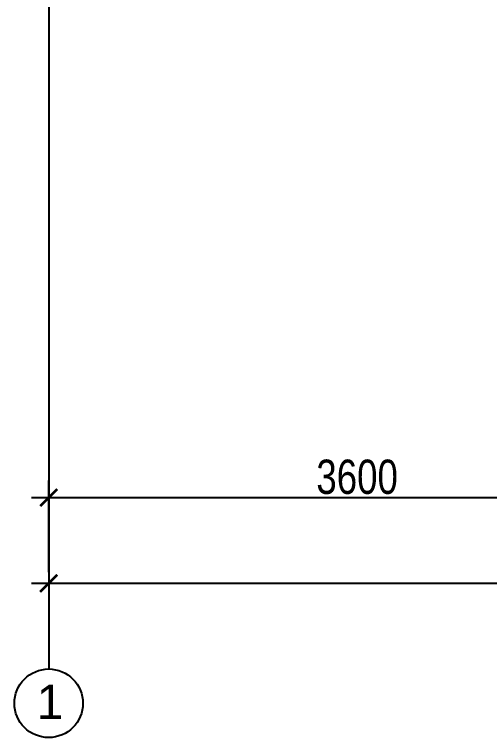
# Model space of a CAD drawing. Header units: millimetres. Extents: x 11159 to 50121, y 18346 to 37577.
# Drawn here: x 34195 to 36968, y 18346 to 22565 of the extents above; entities that cross this region are included whole.
import ezdxf

# ---------------------------------------------------------------- set-up
doc = ezdxf.new("R2010")
doc.units = ezdxf.units.MM
doc.layers.add('axis', color=40, linetype='Continuous')
doc.layers.add('dim', color=7, linetype='Continuous')
doc.styles.add('KOTE', font='romrust.shx', dxfattribs={"width": 0.8})
doc.styles.get("Standard").update_dxf_attribs({"font": 'arial.ttf'})
doc.dimstyles.new('ayala 50', dxfattribs={"dimscale": 50, "dimtxt": 2.5, "dimasz": 1, "dimexe": 1, "dimexo": 2, "dimgap": 1, "dimtad": 1, "dimdec": 0, "dimzin": 9, "dimdsep": 46, "dimtxsty": 'KOTE', "dimblk": 'ARCHTICK', "dimcen": 0, "dimdle": 1, "dimclrd": 4, "dimclre": 4, "dimclrt": 3, "dimadec": 0, "dimazin": 0, "dimtfac": 0.6666666666666667, "dimtdec": 0, "dimtix": 1, "dimtmove": 2, "dimatfit": 0, "dimfxl": 1, "dimtvp": 1, "dimtolj": 1, "dimarcsym": 0})

# ---------------------------------------------------------------- blocks, each defined once
blk = doc.blocks.new('_ArchTick')
at = {"color": 0, "linetype": 'ByBlock', "const_width": 0.15}
blk.add_lwpolyline([(-0.5, -0.5), (0.5, 0.5)], dxfattribs=at)
blk = doc.blocks.new('*D62')
at = {"layer": 'Defpoints', "color": 0, "transparency": 16777216}
for p in [(37994.9003107828, 19746.37710312664), (37994.9003107828, 19746.37710312664), (34394.9003107828, 19211.68451053404)]:
    blk.add_point(p, dxfattribs=at)
at = {"layer": 'dim', "color": 4, "lineweight": -2, "transparency": 16777216}
for p, q in [((34394.9003107828, 19311.68451053404), (34394.9003107828, 19846.37710312664)), ((34294.9003107828, 19746.37710312664), (38094.9003107828, 19746.37710312664))]:
    blk.add_line(p, q, dxfattribs=at)
at = {"layer": 'dim', "color": 4, "lineweight": -2, "transparency": 16777216, "xscale": 100, "yscale": 100, "zscale": 100, "rotation": 180}
blk.add_blockref('_ArchTick', (34394.9003107828, 19746.37710312664), dxfattribs=at)
at = {"layer": 'dim', "color": 4, "lineweight": -2, "transparency": 16777216, "xscale": 100, "yscale": 100, "zscale": 100}
blk.add_blockref('_ArchTick', (37994.9003107828, 19746.37710312664), dxfattribs=at)
at = {"layer": 'dim', "color": 3, "transparency": 16777216, "insert": (36194.9003107828, 19866.37710312664), "char_height": 200, "attachment_point": 5, "style": 'KOTE'}
blk.add_mtext('\\A1;3600', dxfattribs=at)
blk = doc.blocks.new('*D53')
at = {"layer": 'Defpoints', "color": 0, "transparency": 16777216}
for p in [(49394.9003107828, 26556.37710312664), (34394.9003107828, 23556.37710312664), (49394.9003107828, 19246.37710312664)]:
    blk.add_point(p, dxfattribs=at)
at = {"layer": 'dim', "color": 4, "lineweight": -2, "transparency": 16777216}
for p, q in [((49394.9003107828, 26456.37710312664), (49394.9003107828, 19146.37710312664)), ((34394.9003107828, 23456.37710312664), (34394.9003107828, 19146.37710312664)), ((34294.9003107828, 19246.37710312664), (49494.9003107828, 19246.37710312664))]:
    blk.add_line(p, q, dxfattribs=at)
at = {"layer": 'dim', "color": 4, "lineweight": -2, "transparency": 16777216, "xscale": 100, "yscale": 100, "zscale": 100, "rotation": 180}
blk.add_blockref('_ArchTick', (34394.9003107828, 19246.37710312664), dxfattribs=at)
at = {"layer": 'dim', "color": 4, "lineweight": -2, "transparency": 16777216, "xscale": 100, "yscale": 100, "zscale": 100}
blk.add_blockref('_ArchTick', (49394.9003107828, 19246.37710312664), dxfattribs=at)
at = {"layer": 'dim', "color": 3, "transparency": 16777216, "insert": (41894.9003107828, 19366.37710312664), "char_height": 200, "attachment_point": 5, "style": 'KOTE'}
blk.add_mtext('\\A1;15000', dxfattribs=at)

msp = doc.modelspace()

# ---------------------------------------------------------------- linework, layer by layer
at = {"layer": 'axis'}
msp.add_line((34394.9003107828, 35956.37710312664), (34394.9003107828, 18746.37710312664), dxfattribs=at)
at = {"layer": 'dim', "color": 7}
msp.add_circle((34394.9003107828, 18546.37710312664), 200, dxfattribs=at)

# ---------------------------------------------------------------- texts
msp.add_text('1', height=200, dxfattribs=at).set_placement((34324.84805484198, 18455.11771811079))

# ---------------------------------------------------------------- dimensions: what is measured, and where the dimension line sits
at = {"layer": 'dim'}
for base, p1, p2, picture, middle in [((49394.9003107828, 19246.37710312664), (34394.9003107828, 23556.37710312664), (49394.9003107828, 26556.37710312664), '*D53', (41894.9003107828, 19366.37710312664)), ((37994.9003107828, 19746.37710312664), (34394.9003107828, 19211.68451053404), (37994.9003107828, 19746.37710312664), '*D62', (36194.9003107828, 19866.37710312664))]:
    dim = msp.add_linear_dim(base=base, p1=p1, p2=p2, dimstyle='ayala 50', override={"dimscale": 1, "dimtxt": 200, "dimasz": 100, "dimexe": 100, "dimexo": 100, "dimgap": 20, "dimdle": 100}, dxfattribs=at)
    dim.commit()
    dim.dimension.update_dxf_attribs({"geometry": picture, "text_midpoint": middle})

doc.saveas('drawing.dxf')
